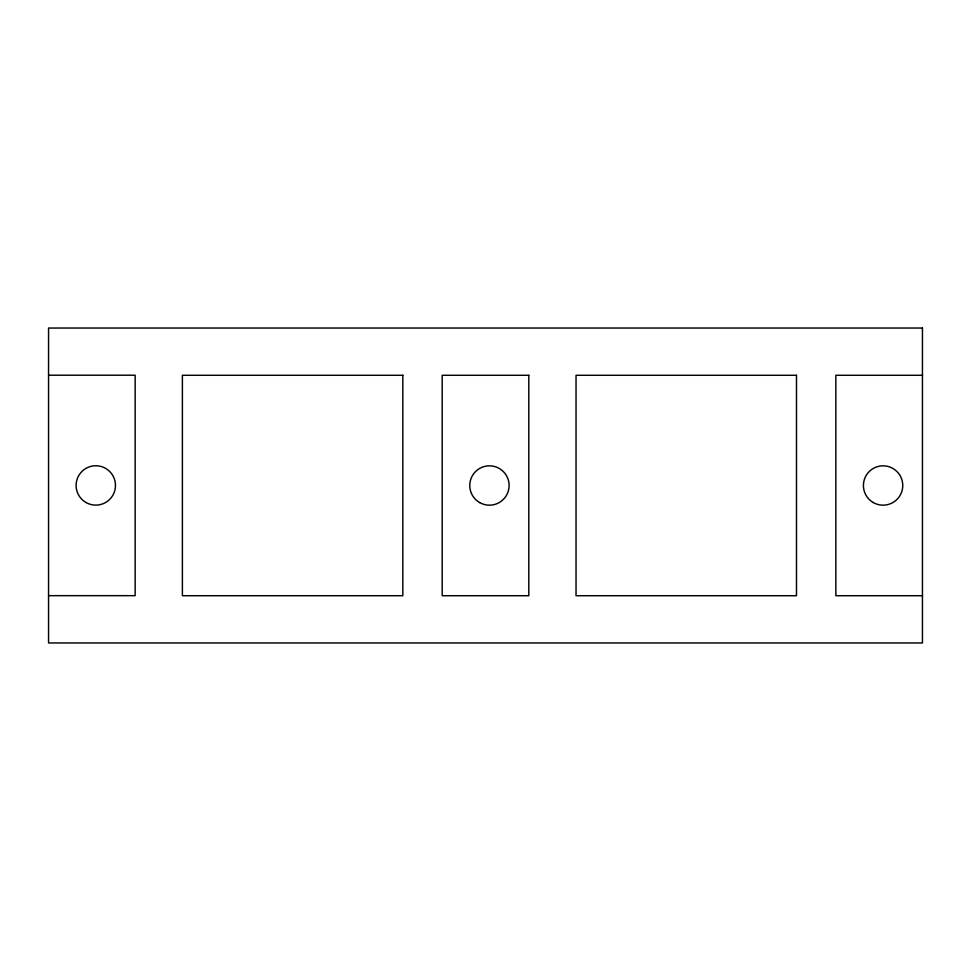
<?xml version="1.0" encoding="UTF-8"?>
<svg xmlns="http://www.w3.org/2000/svg" width="971" height="971" viewBox="0 0 971 971"><rect width="100%" height="100%" fill="white"/><g stroke="black" fill="none" stroke-linecap="round" stroke-linejoin="round"><path stroke-width="1.46" d="M48.55 375.207L135.151 375.207L135.151 595.66L48.55 595.66M922.45 375.279L835.849 375.279L835.849 595.721L922.45 595.721M922.45 328.04L48.55 328.04L48.55 642.96L922.45 642.96L922.45 328.04M402.831 375.279L182.39 375.279L182.39 595.721L402.831 595.721L402.831 375.279M528.807 375.279L442.193 375.279L442.193 595.721L528.807 595.721L528.807 375.279M796.487 375.279L576.034 375.279L576.034 595.721L796.487 595.721L796.487 375.279M873.245 502.541A19.687 19.687 0 0 0 902.763 485.5A19.687 19.687 0 0 0 873.245 468.459A19.687 19.687 0 0 0 873.245 502.541M479.601 502.541A19.687 19.687 0 0 0 509.12 485.5A19.687 19.687 0 0 0 479.601 468.459A19.687 19.687 0 0 0 479.601 502.541M85.946 502.48A19.687 19.687 0 0 0 115.476 485.439A19.687 19.687 0 0 0 85.946 468.386A19.687 19.687 0 0 0 85.946 502.48"/></g></svg>
